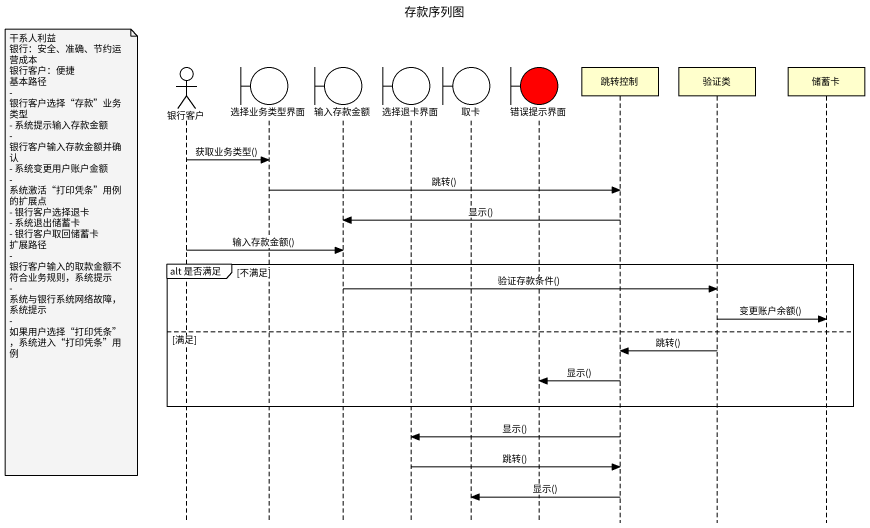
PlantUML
@startuml
title 存款序列图
hide footbox
actor 银行客户
boundary 选择业务类型界面
boundary 输入存款金额
boundary 选择退卡界面
boundary 取卡
boundary 错误提示界面 #FF0000
participant 跳转控制
participant 验证类
participant 储蓄卡

银行客户 -> 选择业务类型界面 : 获取业务类型()
选择业务类型界面 -> 跳转控制 : 跳转()
跳转控制 -> 输入存款金额 : 显示()
银行客户 -> 输入存款金额 : 输入存款金额()
note left of 银行客户
  干系人利益
  银行：安全、准确、节约运营成本
  银行客户：便捷
  基本路径
  - 银行客户选择“存款”业务类型
  - 系统提示输入存款金额
  - 银行客户输入存款金额并确认
  - 系统变更用户账户金额
  - 系统激活“打印凭条”用例的扩展点
  - 银行客户选择退卡
  - 系统退出储蓄卡
  - 银行客户取回储蓄卡
  扩展路径
  - 银行客户输入的取款金额不符合业务规则，系统提示
  - 系统与银行系统网络故障，系统提示
  - 如果用户选择“打印凭条”，系统进入“打印凭条”用例
end note
group alt 是否满足 [不满足]
  输入存款金额 -> 验证类 : 验证存款条件()
  验证类 -> 储蓄卡 : 变更账户余额()
else 满足
  验证类 -> 跳转控制 : 跳转()
  跳转控制 -> 错误提示界面 : 显示()
end
跳转控制 -> 选择退卡界面 : 显示()
选择退卡界面 -> 跳转控制 : 跳转()
跳转控制 -> 取卡 : 显示()
@enduml
